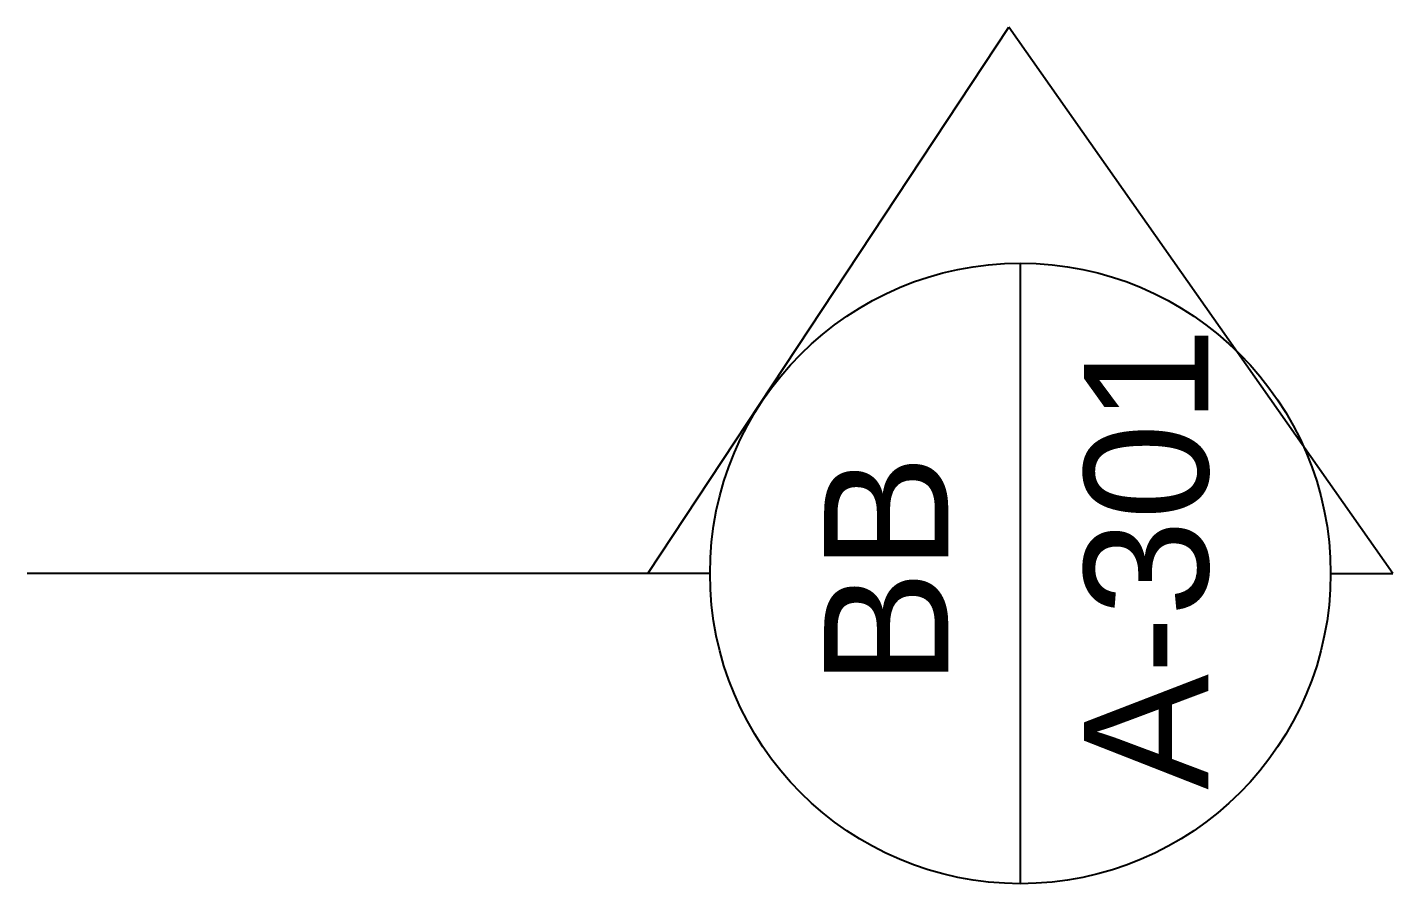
# Model space of a CAD drawing. Header units: millimetres. Extents: x 1104 to 5357, y 515 to 2439.
# Drawn here: x 4428.5 to 4494.5, y 514.6 to 556 of the extents above; entities that cross this region are included whole.
import ezdxf

# ---------------------------------------------------------------- set-up
doc = ezdxf.new("R2010")
doc.units = ezdxf.units.MM
doc.layers.add('SECT-SYMB', color=6, linetype='Continuous')
doc.styles.get("Standard").update_dxf_attribs({"font": 'arial.ttf'})

msp = doc.modelspace()

# ---------------------------------------------------------------- linework, layer by layer
at = {"layer": 'SECT-SYMB'}
for p, q in [((4458.516, 529.61), (4475.958, 556.012)), ((4494.516, 529.61), (4475.958, 556.012)), ((4476.516, 544.61), (4476.516, 514.61)), ((4458.516, 529.61), (4428.516, 529.61)), ((4461.516, 529.61), (4458.516, 529.61)), ((4491.516, 529.61), (4494.516, 529.61))]:
    msp.add_line(p, q, dxfattribs=at)
msp.add_circle((4476.516, 529.61), 15, dxfattribs=at)

# ---------------------------------------------------------------- texts
for s, p in [('A-301', (4485.6, 519.154)), ('BB', (4473.032, 524.166))]:
    msp.add_text(s, height=6, rotation=90, dxfattribs=at).set_placement(p)

doc.saveas('drawing.dxf')
